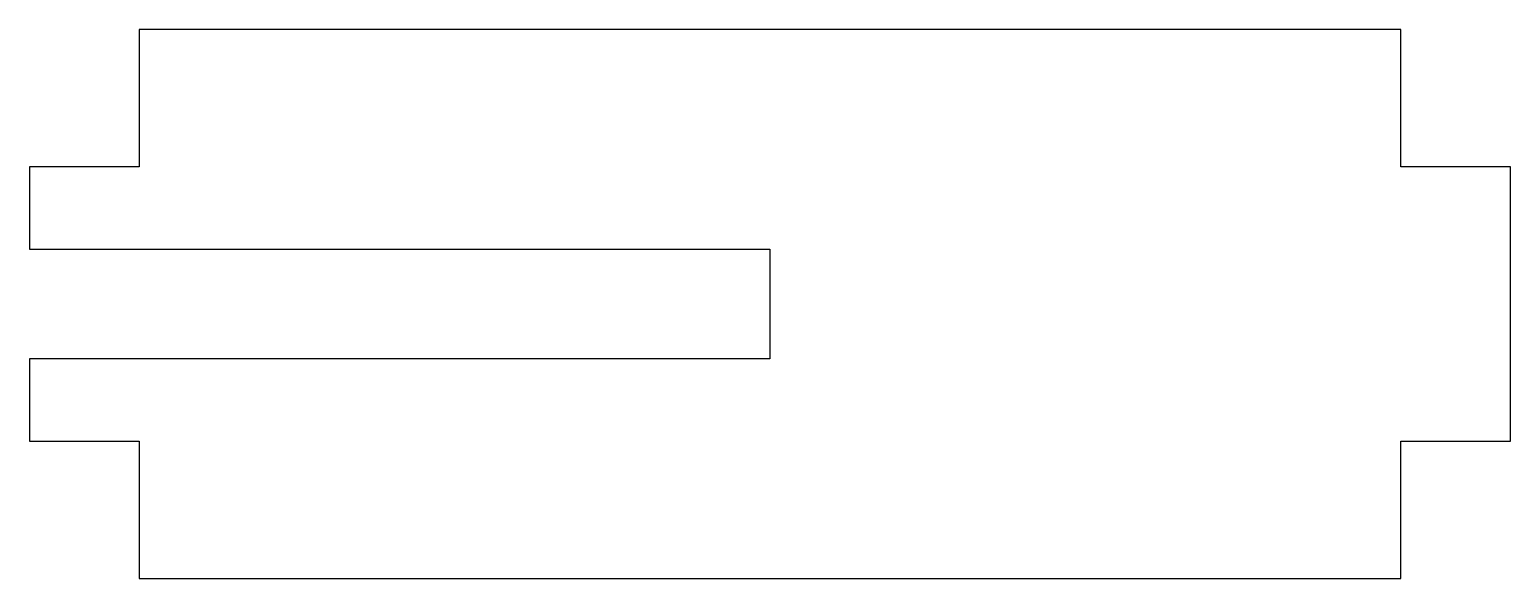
# Model space of a CAD drawing. Header units: millimetres. Extents: x -27 to 27, y -10 to 10.
import ezdxf

# ---------------------------------------------------------------- set-up
doc = ezdxf.new("R2010")
doc.units = ezdxf.units.MM

msp = doc.modelspace()

# ---------------------------------------------------------------- linework, layer by layer
msp.add_lwpolyline([(-27, 2), (0, 2), (0, -2), (-27, -2), (-27, -5), (-23, -5), (-23, -10), (23, -10), (23, -5), (27, -5), (27, 5), (23, 5), (23, 10), (-23, 10), (-23, 5), (-27, 5)], close=True)

doc.saveas('drawing.dxf')
